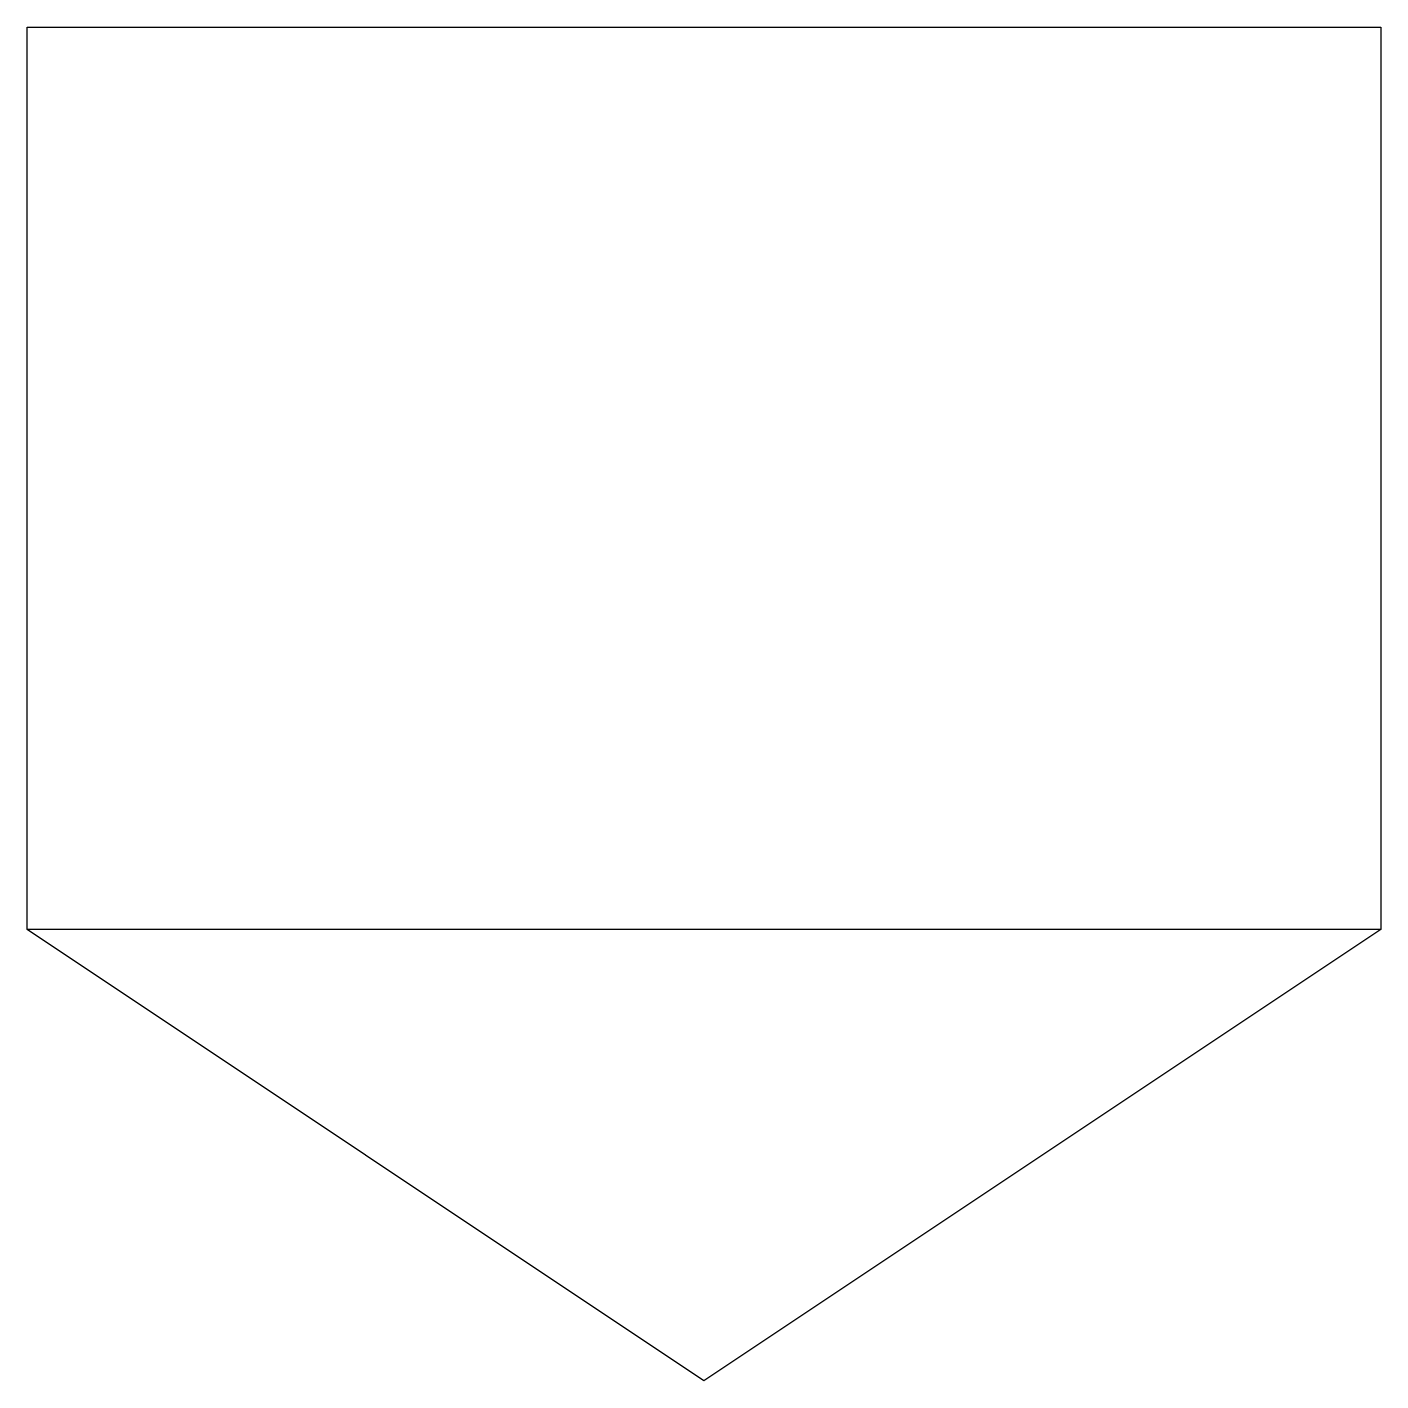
# Model space of a CAD drawing. Extents: x 2.78 to 10.72, y -2.78 to 5.16.
import ezdxf

# ---------------------------------------------------------------- set-up
doc = ezdxf.new("R2010")
doc.units = 0
doc.layers.add('DEFAULT_255_2_778', color=255, linetype='CONTINUOUS')

msp = doc.modelspace()

# ---------------------------------------------------------------- linework, layer by layer
at = {"layer": 'DEFAULT_255_2_778'}
for p, q in [((2.7782, 5.1593), (10.7157, 5.1593)), ((2.7782, -0.1324), (2.7782, 5.1593)), ((10.7157, 5.1593), (10.7157, -0.1324)), ((6.7469, -2.7781), (2.7782, -0.1323)), ((10.7157, -0.1324), (2.7782, -0.1324)), ((10.7157, -0.1323), (6.7469, -2.7781))]:
    msp.add_line(p, q, dxfattribs=at)

doc.saveas('drawing.dxf')
